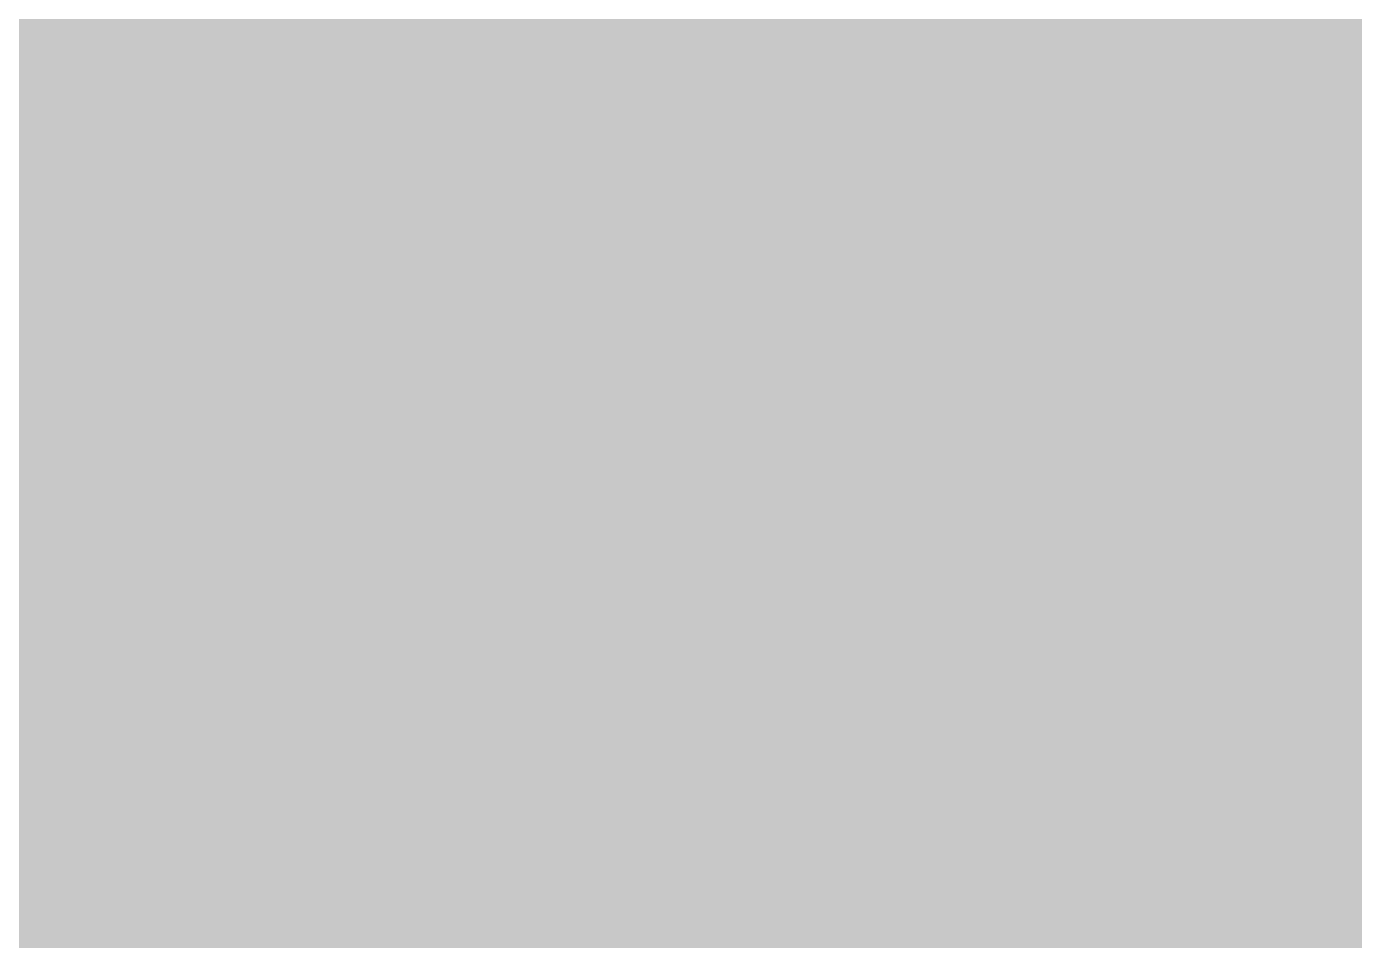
# Model space of a CAD drawing. Header units: millimetres. Extents: x 2043 to 2402, y 736 to 931.
# Drawn here: x 2201.887 to 2202.633, y 803.903 to 804.416 of the extents above; entities that cross this region are included whole.
import ezdxf

# ---------------------------------------------------------------- set-up
doc = ezdxf.new("R2010")
doc.units = ezdxf.units.MM

msp = doc.modelspace()

# ---------------------------------------------------------------- linework, layer by layer
at = {"color": 7, "const_width": 0.12758}
for points in [[(2201.9627, 803.82872), (2201.9627, 807.00253)], [(2201.9627, 803.82872), (2201.9627, 807.00253)], [(2202.1862, 803.51332), (2202.1862, 807.00253)], [(2202.1862, 803.51332), (2202.1862, 807.00253)], [(2202.4097, 803.82872), (2202.4097, 807.00253)], [(2202.4097, 803.82872), (2202.4097, 807.00253)]]:
    msp.add_lwpolyline(points, dxfattribs=at)
at = {"color": 7}
msp.add_solid([(2257.08305, 795.58353), (2257.08305, 811.83953), (2197.13905, 795.58353), (2197.13905, 811.83953)], dxfattribs=at)

doc.saveas('drawing.dxf')
